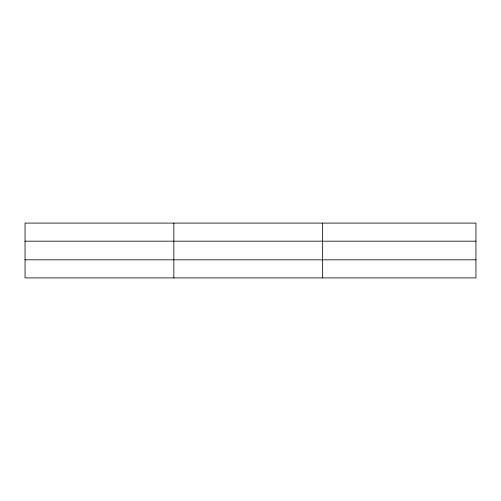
<?xml version="1.0" encoding="UTF-8"?>
<svg xmlns="http://www.w3.org/2000/svg" width="501" height="501" viewBox="0 0 501 501"><rect width="100%" height="100%" fill="white"/><g stroke="black" fill="none" stroke-linecap="round" stroke-linejoin="round"><path stroke-width="0.75" d="M173.847 277.905L173.847 223.095M322.644 277.905L322.644 223.095M475.95 241.181L475.95 223.095L25.05 223.095L25.05 277.905L475.95 277.905L475.95 241.181L25.05 241.181M25.05 259.819L475.95 259.819"/></g></svg>
